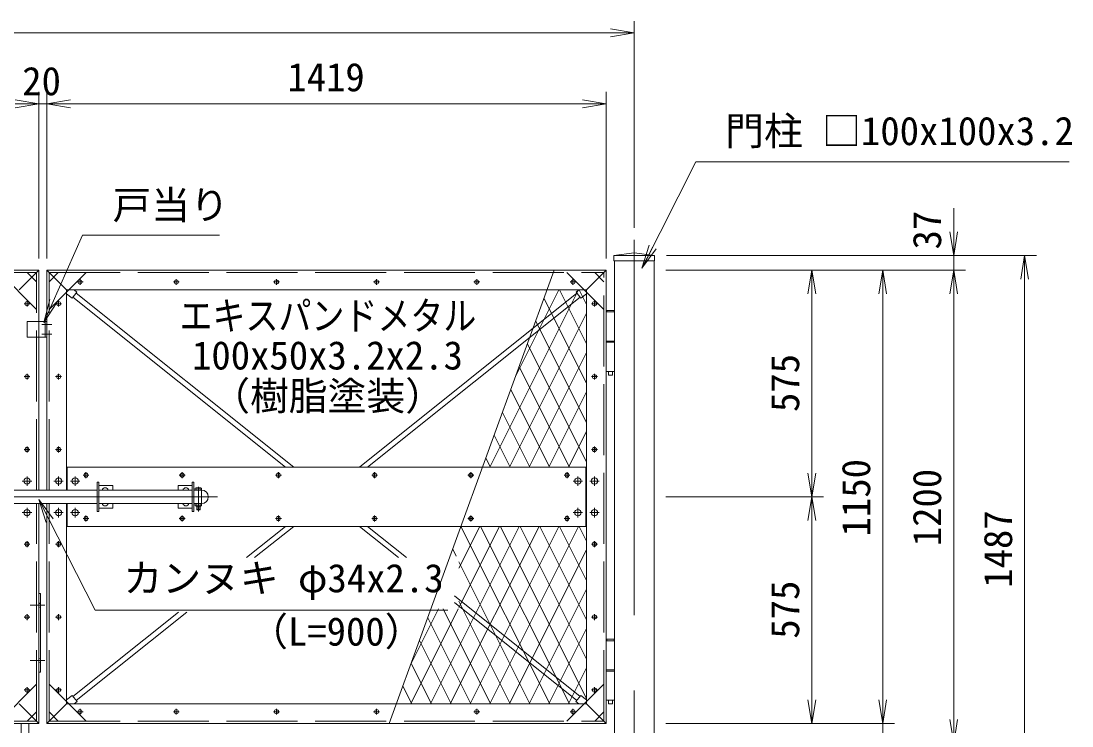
# Model space of a CAD drawing. Units: millimetres, scale not verified. Extents: x -6300 to 6300, y -4455 to 4455.
# Drawn here: x -2015 to 651, y -904 to 884 of the extents above; entities that cross this region are included whole.
import ezdxf
from ezdxf.enums import TextEntityAlignment as Align

# ---------------------------------------------------------------- set-up
doc = ezdxf.new("R2010")
doc.units = ezdxf.units.MM
doc.header["$LTSCALE"] = 30
doc.linetypes.add('DASHED', pattern=[7.5, 6, -1.5])
doc.linetypes.add('USER1', pattern=[50.8, 31.75, -6.35, 6.35, -6.35])
for name, color, linetype, lineweight in [('0-2_D-STR1', 1, 'Continuous', 18), ('0-3_D-STR3', 3, 'Continuous', 13), ('0-4_D-BMK', 2, 'USER1', 13), ('0-5_D-STR-DIM', 7, 'Continuous', 9), ('0-7_0', 7, 'Continuous', 9), ('0-8_D-STR-TXT', 7, 'Continuous', 9), ('0-B_D-STR2', 7, 'Continuous', 9), ('0-C_Defpoints', 8, 'Continuous', 18)]:
    doc.layers.add(name, color=color, linetype=linetype, lineweight=lineweight)
doc.styles.add('ＭＳ ゴシック', font='')
doc.styles.get('ＭＳ ゴシック').set_extended_font_data('MS Gothic')

# ---------------------------------------------------------------- blocks, each defined once
blk = doc.blocks.new('_Open')
at = {"layer": '0-7_0'}
blk.add_line((-30, 5), (0, 0), dxfattribs=at)
blk.add_lwpolyline([(-30, -5), (0, 0), (-30, 0)], dxfattribs=at)

msp = doc.modelspace()

# ---------------------------------------------------------------- linework, layer by layer
at = {"layer": '0-2_D-STR1'}
for p, q in [((-511.01, 289.04), (-407.81, 289.04)), ((-511.01, 289.04), (-511.01, 276.04)), ((-511.01, 276.04), (-407.81, 276.04)), ((-409.41, 276.04), (-409.41, -1197.96)), ((-407.81, 289.04), (-407.81, 276.04)), ((-1969.41, 252.04), (-3388.41, 252.04)), ((-1969.41, 252.04), (-2019.41, 202.04)), ((-1969.41, -305.96), (-1969.41, 252.04)), ((-1949.41, -305.96), (-1949.41, 252.04)), ((-1949.41, 252.04), (-530.41, 252.04)), ((-1949.41, 252.04), (-1899.41, 202.04)), ((-530.41, 252.04), (-580.41, 202.04)), ((-530.41, -897.96), (-530.41, 252.04)), ((-1899.41, -305.96), (-1899.41, 202.04)), ((-1899.41, 202.04), (-580.41, 202.04)), ((-580.41, -847.96), (-580.41, 202.04)), ((-1899.41, -247.96), (-580.41, -247.96)), ((-1897.41, -247.96), (-1897.41, -305.96)), ((-582.41, -247.96), (-582.41, -397.96)), ((-1969.41, -897.96), (-1969.41, -339.96)), ((-1949.41, -897.96), (-1949.41, -339.96)), ((-1899.41, -847.96), (-1899.41, -339.96)), ((-1897.41, -339.96), (-1897.41, -397.96)), ((-1899.41, -397.96), (-580.41, -397.96)), ((-2019.41, -847.96), (-1969.41, -897.96)), ((-1899.41, -847.96), (-1949.41, -897.96)), ((-1899.41, -847.96), (-580.41, -847.96)), ((-580.41, -847.96), (-530.41, -897.96)), ((-1969.41, -897.96), (-3388.41, -897.96)), ((-1949.41, -897.96), (-530.41, -897.96))]:
    msp.add_line(p, q, dxfattribs=at)
at = {"layer": '0-2_D-STR1', "linetype": 'DASHED'}
for p, q in [((-1975.41, 246.04), (-3382.41, 246.04)), ((-1975.41, -305.96), (-1975.41, 246.04)), ((-1943.41, -305.96), (-1943.41, 246.04)), ((-1943.41, 246.04), (-536.41, 246.04)), ((-536.41, -891.96), (-536.41, 246.04)), ((-1975.41, -891.96), (-1975.41, -339.96)), ((-1943.41, -891.96), (-1943.41, -339.96)), ((-1975.41, -891.96), (-3382.41, -891.96)), ((-1943.41, -891.96), (-536.41, -891.96))]:
    msp.add_line(p, q, dxfattribs=at)
at = {"layer": '0-2_D-STR1'}
for points in [[(-511.01, 289.04), (-459.41, 296.04), (-407.81, 289.04)], [(-409.41, -1197.96), (-509.41, -1197.96), (-509.41, 276.04)]]:
    msp.add_lwpolyline(points, dxfattribs=at)
at = {"layer": '0-3_D-STR3', "linetype": 'DASHED'}
for p, q in [((-1975.41, 152.04), (-2069.41, 246.04)), ((-1975.41, 222.75), (-1998.7, 246.04)), ((-1943.41, 152.04), (-1849.41, 246.04)), ((-1943.41, 222.75), (-1920.12, 246.04)), ((-536.41, 152.04), (-630.41, 246.04)), ((-536.41, 222.75), (-559.7, 246.04)), ((-1999.41, 84.04), (-1999.41, 120.04)), ((-1997.41, 122.04), (-1969.41, 122.04)), ((-1969.41, 82.04), (-1997.41, 82.04)), ((-1975.41, -797.96), (-2069.41, -891.96)), ((-1943.41, -797.96), (-1849.41, -891.96)), ((-536.41, -797.96), (-630.41, -891.96)), ((-1975.41, -868.67), (-1998.7, -891.96)), ((-1943.41, -868.67), (-1920.12, -891.96)), ((-536.41, -868.67), (-559.7, -891.96))]:
    msp.add_line(p, q, dxfattribs=at)
at = {"layer": '0-3_D-STR3'}
for p, q in [((-1879.75, 202.04), (-1872.71, 196.4)), ((-1874.9, 193.67), (-1323.2, -247.96)), ((-604.93, 193.67), (-1156.62, -247.96)), ((-600.07, 202.04), (-607.11, 196.4)), ((-1883.02, 183.52), (-1344, -247.96)), ((-596.8, 183.52), (-1135.82, -247.96)), ((-530.41, 146.04), (-530.41, -4.96)), ((-530.41, 146.04), (-509.41, 146.04)), ((-509.41, 146.04), (-509.41, -4.96)), ((-1969.41, 122.04), (-1949.41, 122.04)), ((-1953.41, 122.04), (-1953.41, 82.04)), ((-1969.41, 82.04), (-1949.41, 82.04)), ((-530.41, 72.04), (-509.41, 72.04)), ((-530.41, 69.04), (-509.41, 69.04)), ((-530.41, -4.96), (-509.41, -4.96)), ((-1821.41, -285.46), (-1821.41, -360.46)), ((-1821.41, -285.46), (-1816.91, -285.46)), ((-1816.91, -285.46), (-1816.91, -360.46)), ((-1580.91, -285.46), (-1580.91, -360.46)), ((-1576.41, -285.46), (-1580.91, -285.46)), ((-1576.41, -285.46), (-1576.41, -360.46)), ((-1821.41, -305.96), (-2097.41, -305.96)), ((-1816.91, -294.46), (-1781.41, -294.46)), ((-1580.91, -305.96), (-1816.91, -305.96)), ((-1781.41, -294.46), (-1781.41, -305.96)), ((-1616.41, -294.46), (-1616.41, -305.96)), ((-1580.91, -294.46), (-1616.41, -294.46)), ((-1556.66, -305.96), (-1576.41, -305.96)), ((-1572.76, -301.26), (-1572.76, -305.96)), ((-1558.6, -300.46), (-1570.86, -300.46)), ((-1568.66, -301.26), (-1568.66, -305.96)), ((-1560.66, -301.26), (-1560.66, -305.96)), ((-1556.66, -305.96), (-1556.66, -339.96)), ((-1556.56, -301.26), (-1556.56, -305.96)), ((-1821.41, -339.96), (-2097.41, -339.96)), ((-1580.91, -339.96), (-1816.91, -339.96)), ((-1781.41, -339.96), (-1781.41, -351.46)), ((-1616.41, -339.96), (-1616.41, -351.46)), ((-1556.66, -339.96), (-1576.41, -339.96)), ((-1572.76, -339.96), (-1572.76, -345.66)), ((-1556.56, -345.66), (-1572.76, -345.66)), ((-1558.23, -346.46), (-1570.81, -346.46)), ((-1568.66, -339.96), (-1568.66, -345.66)), ((-1568.66, -346.46), (-1568.66, -355.16)), ((-1567.86, -346.46), (-1567.86, -355.96)), ((-1561.46, -346.46), (-1561.46, -355.96)), ((-1560.66, -339.96), (-1560.66, -345.66)), ((-1560.66, -346.46), (-1560.66, -355.16)), ((-1556.56, -339.96), (-1556.56, -345.66)), ((-1821.41, -360.46), (-1816.91, -360.46)), ((-1816.91, -351.46), (-1781.41, -351.46)), ((-1580.91, -351.46), (-1616.41, -351.46)), ((-1576.41, -360.46), (-1580.91, -360.46)), ((-1560.66, -355.16), (-1568.66, -355.16)), ((-1567.86, -355.96), (-1568.66, -355.16)), ((-1561.46, -355.96), (-1567.86, -355.96)), ((-1561.46, -355.96), (-1560.66, -355.16)), ((-1344, -397.96), (-1442.97, -477.19)), ((-1323.2, -397.96), (-1422.17, -477.19)), ((-1156.62, -397.96), (-1057.65, -477.19)), ((-1135.82, -397.96), (-1036.85, -477.19)), ((-915.57, -574.27), (-596.92, -829.35)), ((-1964.91, -591.96), (-1969.41, -593.99)), ((-1964.91, -603.96), (-1969.38, -601.96)), ((-915.57, -590.93), (-605.05, -839.5)), ((-1615.28, -615.12), (-1882.9, -829.35)), ((-1594.48, -615.12), (-1874.77, -839.5)), ((-530.41, -687.96), (-530.41, -838.96)), ((-530.41, -687.96), (-509.41, -687.96)), ((-509.41, -687.96), (-509.41, -838.96)), ((-1964.91, -731.96), (-1969.41, -733.99)), ((-1964.91, -743.96), (-1969.38, -741.96)), ((-1969.41, -767.96), (-1964.91, -767.96)), ((-530.41, -761.96), (-509.41, -761.96)), ((-530.41, -764.96), (-509.41, -764.96)), ((-1899.41, -838.08), (-1885.09, -826.61)), ((-580.41, -838.08), (-594.74, -826.61)), ((-530.41, -838.96), (-509.41, -838.96)), ((-2013.91, -897.96), (-2013.91, -1029.46)), ((-1994.91, -897.96), (-1994.91, -1029.46))]:
    msp.add_line(p, q, dxfattribs=at)
for points in [[(-1899.41, 192.16), (-1885.21, 180.79), (-1872.71, 196.4)], [(-580.41, 192.16), (-594.61, 180.79), (-607.11, 196.4)], [(-529.41, 146.04), (-529.41, 150.04), (-510.41, 150.04), (-510.41, 146.04)], [(-525.16, -4.96), (-525.16, -13.96), (-514.66, -13.96), (-514.66, -4.96)], [(-1969.41, -567.96), (-1964.91, -567.96), (-1964.91, -767.96)], [(-529.41, -687.96), (-529.41, -683.96), (-510.41, -683.96), (-510.41, -687.96)], [(-1879.75, -847.96), (-1872.59, -842.23), (-1885.09, -826.61)], [(-600.07, -847.96), (-607.24, -842.23), (-594.74, -826.61)], [(-525.16, -838.96), (-525.16, -847.96), (-514.66, -847.96), (-514.66, -838.96)]]:
    msp.add_lwpolyline(points, dxfattribs=at)
for centre, radius in [((-1864.91, 222.04), 5.25), ((-1620.91, 222.04), 5.25), ((-1366.91, 222.04), 5.25), ((-1112.91, 222.04), 5.25), ((-858.91, 222.04), 5.25), ((-614.91, 222.04), 5.25), ((-1999.41, 167.04), 5.25), ((-1919.41, 167.04), 5.25), ((-560.41, 167.04), 5.25), ((-1999.41, -17.96), 5.25), ((-1919.41, -17.96), 5.25), ((-560.41, -17.96), 5.25), ((-1999.41, -202.96), 5.25), ((-1919.41, -202.96), 5.25), ((-560.41, -202.96), 5.25), ((-1849.91, -267.96), 5.25), ((-1605.91, -267.96), 5.25), ((-1361.91, -267.96), 5.25), ((-1117.91, -267.96), 5.25), ((-873.91, -267.96), 5.25), ((-629.91, -267.96), 5.25), ((-1999.41, -282.96), 8), ((-1919.41, -282.96), 8), ((-1877.41, -282.96), 8), ((-602.41, -282.96), 8), ((-560.41, -282.96), 8), ((-1999.41, -362.96), 8), ((-1919.41, -362.96), 8), ((-1877.41, -362.96), 8), ((-1849.91, -377.96), 5.25), ((-1605.91, -377.96), 5.25), ((-1361.91, -377.96), 5.25), ((-1117.91, -377.96), 5.25), ((-873.91, -377.96), 5.25), ((-629.91, -377.96), 5.25), ((-602.41, -362.96), 8), ((-560.41, -362.96), 8), ((-1999.41, -442.96), 5.25), ((-1919.41, -442.96), 5.25), ((-560.41, -442.96), 5.25), ((-1999.41, -627.96), 5.25), ((-1919.41, -627.96), 5.25), ((-560.41, -627.96), 5.25), ((-1999.41, -812.96), 5.25), ((-1919.41, -812.96), 5.25), ((-560.41, -812.96), 5.25), ((-1864.91, -867.96), 5.25), ((-1620.91, -867.96), 5.25), ((-1366.91, -867.96), 5.25), ((-1112.91, -867.96), 5.25), ((-858.91, -867.96), 5.25), ((-614.91, -867.96), 5.25)]:
    msp.add_circle(centre, radius, dxfattribs=at)
at = {"layer": '0-3_D-STR3', "linetype": 'DASHED'}
for centre, start, end in [((-1997.41, 120.04), 90, 180), ((-1997.41, 84.04), 180, 270)]:
    msp.add_arc(centre, 2, start, end, dxfattribs=at)
at = {"layer": '0-3_D-STR3'}
for centre, radius, start, end in [((-1801.41, -307.96), 8, 14.47751, 165.52249), ((-1596.41, -307.96), 8, 14.47751, 165.52249), ((-1570.71, -303.48), 3.02, 47.18249, 132.81751), ((-1564.66, -310.86), 10.4, 67.38014, 112.61986), ((-1558.61, -303.49), 3.03, 47.363, 132.637), ((-1556.66, -322.96), 17, 270, 90), ((-1801.41, -337.96), 8, 194.47751, 345.52249), ((-1596.41, -337.96), 8, 194.47751, 345.52249), ((-1570.71, -343.44), 3.02, 227.28053, 312.71947), ((-1564.66, -336.06), 10.4, 247.38014, 292.61986), ((-1558.61, -343.53), 2.96, 226.1605, 313.8395)]:
    msp.add_arc(centre, radius, start, end, dxfattribs=at)
at = {"layer": '0-4_D-BMK'}
for p, q in [((-459.41, 329.04), (-459.41, -1237.96)), ((-1857.47, 222.04), (-1872.35, 222.04)), ((-1864.91, 229.48), (-1864.91, 214.6)), ((-1613.47, 222.04), (-1628.35, 222.04)), ((-1620.91, 229.48), (-1620.91, 214.6)), ((-1359.47, 222.04), (-1374.35, 222.04)), ((-1366.91, 229.48), (-1366.91, 214.6)), ((-1105.47, 222.04), (-1120.35, 222.04)), ((-1112.91, 229.48), (-1112.91, 214.6)), ((-851.47, 222.04), (-866.35, 222.04)), ((-858.91, 229.48), (-858.91, 214.6)), ((-607.47, 222.04), (-622.35, 222.04)), ((-614.91, 229.48), (-614.91, 214.6)), ((-2006.85, 167.04), (-1991.97, 167.04)), ((-1999.41, 174.48), (-1999.41, 159.6)), ((-1911.97, 167.04), (-1926.85, 167.04)), ((-1919.41, 174.48), (-1919.41, 159.6)), ((-552.97, 167.04), (-567.85, 167.04)), ((-560.41, 174.48), (-560.41, 159.6)), ((-1961.91, 114.04), (-1936.91, 114.04)), ((-1961.91, 90.04), (-1936.91, 90.04)), ((-2006.85, -17.96), (-1991.97, -17.96)), ((-1999.41, -10.52), (-1999.41, -25.4)), ((-1911.97, -17.96), (-1926.85, -17.96)), ((-1919.41, -10.52), (-1919.41, -25.4)), ((-552.97, -17.96), (-567.85, -17.96)), ((-560.41, -10.52), (-560.41, -25.4)), ((-2006.85, -202.96), (-1991.97, -202.96)), ((-1999.41, -195.52), (-1999.41, -210.4)), ((-1911.97, -202.96), (-1926.85, -202.96)), ((-1919.41, -195.52), (-1919.41, -210.4)), ((-552.97, -202.96), (-567.85, -202.96)), ((-560.41, -195.52), (-560.41, -210.4)), ((-1849.91, -260.52), (-1849.91, -275.4)), ((-1605.91, -260.52), (-1605.91, -275.4)), ((-1361.91, -260.52), (-1361.91, -275.4)), ((-1117.91, -260.52), (-1117.91, -275.4)), ((-873.91, -260.52), (-873.91, -275.4)), ((-629.91, -260.52), (-629.91, -275.4)), ((-1987.41, -282.96), (-2011.41, -282.96)), ((-1999.41, -270.96), (-1999.41, -294.96)), ((-1907.41, -282.96), (-1931.41, -282.96)), ((-1919.41, -270.96), (-1919.41, -294.96)), ((-1865.41, -282.96), (-1889.41, -282.96)), ((-1877.41, -270.96), (-1877.41, -294.96)), ((-1842.47, -267.96), (-1857.35, -267.96)), ((-1598.47, -267.96), (-1613.35, -267.96)), ((-1354.47, -267.96), (-1369.35, -267.96)), ((-1110.47, -267.96), (-1125.35, -267.96)), ((-866.47, -267.96), (-881.35, -267.96)), ((-622.47, -267.96), (-637.35, -267.96)), ((-590.41, -282.96), (-614.41, -282.96)), ((-602.41, -270.96), (-602.41, -294.96)), ((-548.41, -282.96), (-572.41, -282.96)), ((-560.41, -270.96), (-560.41, -294.96)), ((-1564.66, -297.22), (-1564.66, -360.12)), ((-1516.46, -322.96), (-2446.46, -322.96)), ((-1987.41, -362.96), (-2011.41, -362.96)), ((-1999.41, -350.96), (-1999.41, -374.96)), ((-1907.41, -362.96), (-1931.41, -362.96)), ((-1919.41, -350.96), (-1919.41, -374.96)), ((-1865.41, -362.96), (-1889.41, -362.96)), ((-1877.41, -350.96), (-1877.41, -374.96)), ((-1849.91, -370.52), (-1849.91, -385.4)), ((-1606.31, -370.52), (-1605.91, -385.4)), ((-1361.91, -370.52), (-1361.91, -385.4)), ((-1117.91, -370.52), (-1117.91, -385.4)), ((-873.91, -370.52), (-873.91, -385.4)), ((-629.91, -370.52), (-629.91, -385.4)), ((-590.41, -362.96), (-614.41, -362.96)), ((-602.41, -350.96), (-602.41, -374.96)), ((-548.41, -362.96), (-572.41, -362.96)), ((-560.41, -350.96), (-560.41, -374.96)), ((-1842.47, -377.96), (-1857.35, -377.96)), ((-1598.47, -377.96), (-1613.35, -377.96)), ((-1354.47, -377.96), (-1369.35, -377.96)), ((-1110.47, -377.96), (-1125.35, -377.96)), ((-866.47, -377.96), (-881.35, -377.96)), ((-622.47, -377.96), (-637.35, -377.96)), ((-2006.85, -442.96), (-1991.97, -442.96)), ((-1999.41, -435.52), (-1999.41, -450.4)), ((-1911.97, -442.96), (-1926.85, -442.96)), ((-1919.41, -435.52), (-1919.41, -450.4)), ((-552.97, -442.96), (-567.85, -442.96)), ((-560.41, -435.52), (-560.41, -450.4)), ((-1991.59, -597.96), (-1953.85, -597.96)), ((-2006.85, -627.96), (-1991.97, -627.96)), ((-1999.41, -620.52), (-1999.41, -635.4)), ((-1911.97, -627.96), (-1926.85, -627.96)), ((-1919.41, -620.52), (-1919.41, -635.4)), ((-552.97, -627.96), (-567.85, -627.96)), ((-560.41, -620.52), (-560.41, -635.4)), ((-1991.59, -737.96), (-1953.85, -737.96)), ((-2006.85, -812.96), (-1991.97, -812.96)), ((-1999.41, -805.52), (-1999.41, -820.4)), ((-1911.97, -812.96), (-1926.85, -812.96)), ((-1919.41, -805.52), (-1919.41, -820.4)), ((-552.97, -812.96), (-567.85, -812.96)), ((-560.41, -805.52), (-560.41, -820.4)), ((-1857.47, -867.96), (-1872.35, -867.96)), ((-1864.91, -860.52), (-1864.91, -875.4)), ((-1613.47, -867.96), (-1628.35, -867.96)), ((-1620.91, -860.52), (-1620.91, -875.4)), ((-1359.47, -867.96), (-1374.35, -867.96)), ((-1366.91, -860.52), (-1366.91, -875.4)), ((-1105.47, -867.96), (-1120.35, -867.96)), ((-1112.91, -860.52), (-1112.91, -875.4)), ((-851.47, -867.96), (-866.35, -867.96)), ((-858.91, -860.52), (-858.91, -875.4)), ((-607.47, -867.96), (-622.35, -867.96)), ((-614.91, -860.52), (-614.91, -875.4))]:
    msp.add_line(p, q, dxfattribs=at)
at = {"layer": '0-5_D-STR-DIM'}
for p, q in [((-459.41, 359.04), (-459.41, 884.08)), ((-519.41, 854.08), (-3399.41, 854.08)), ((-1969.41, 282.04), (-1969.41, 704.08)), ((-1969.41, 282.04), (-1969.41, 704.08)), ((-1949.41, 282.04), (-1949.41, 704.08)), ((-1949.41, 282.04), (-1949.41, 704.08)), ((-530.41, 282.04), (-530.41, 704.08)), ((-1969.41, 674.08), (-1949.41, 674.08)), ((-1889.41, 674.08), (-1829.41, 674.08)), ((-1889.41, 674.08), (-590.41, 674.08)), ((350.59, 349.04), (350.59, 409.04)), ((-377.81, 289.04), (380.59, 289.04)), ((-357.81, 289.04), (560.59, 289.04)), ((350.59, 252.04), (350.59, 289.04)), ((-379.41, 252.04), (20.59, 252.04)), ((-379.41, 252.04), (200.59, 252.04)), ((-379.41, 252.04), (380.59, 252.04)), ((-359.41, 252.04), (380.59, 252.04)), ((530.59, 229.04), (530.59, -1137.96)), ((-9.41, 192.04), (-9.41, -262.96)), ((170.59, 192.04), (170.59, -837.96)), ((350.59, 192.04), (350.59, -887.96)), ((350.59, 192.04), (350.59, 132.04)), ((-379.41, -322.96), (20.59, -322.96)), ((-359.41, -322.96), (20.59, -322.96)), ((-9.41, -382.96), (-9.41, -837.96)), ((170.59, -837.96), (170.59, -777.96)), ((-379.41, -897.96), (20.59, -897.96)), ((-379.41, -897.96), (200.59, -897.96)), ((-379.41, -897.96), (200.59, -897.96)), ((170.59, -897.96), (170.59, -947.96))]:
    msp.add_line(p, q, dxfattribs=at)
at = {"layer": '0-8_D-STR-TXT'}
for points in [[(643.04, 527.19), (-303.27, 527.19), (-438.96, 259.07)], [(-1511.52, 340.55), (-1858.97, 340.55), (-1956.16, 120.93)], [(-932.08, -610.22), (-1826.61, -610.22), (-1968.66, -331.59)]]:
    msp.add_lwpolyline(points, dxfattribs=at)
at = {"layer": '0-B_D-STR2'}
for p, q in [((-825.99, -247.96), (-600.99, 202.04)), ((-759.12, -14.22), (-650.99, 202.04)), ((-580.41, 64.82), (-649.02, 202.04)), ((-580.41, 164.81), (-599.02, 202.04)), ((-580.41, -35.18), (-688.25, 180.5)), ((-775.98, -247.96), (-580.41, 143.18)), ((-580.41, -135.17), (-709.31, 122.63)), ((-580.41, -235.16), (-730.37, 64.76)), ((-725.98, -247.96), (-580.41, 43.17)), ((-624.01, -247.96), (-751.44, 6.89)), ((-674.01, -247.96), (-772.5, -50.98)), ((-675.97, -247.96), (-580.41, -56.85)), ((-724, -247.96), (-793.56, -108.84)), ((-625.96, -247.96), (-580.41, -156.86)), ((-774, -247.96), (-814.63, -166.71)), ((-824, -247.96), (-835.69, -224.58)), ((-975.97, -847.96), (-750.97, -397.96)), ((-925.96, -847.96), (-700.96, -397.96)), ((-904, -504), (-850.98, -397.96)), ((-904, -604.01), (-800.98, -397.96)), ((-673.99, -847.96), (-898.88, -398.19)), ((-875.96, -847.96), (-650.96, -397.96)), ((-623.99, -847.96), (-848.99, -397.96)), ((-825.95, -847.96), (-600.95, -397.96)), ((-580.41, -835.13), (-798.99, -397.96)), ((-580.41, -735.14), (-749, -397.96)), ((-580.41, -635.14), (-699, -397.96)), ((-580.41, -535.15), (-649, -397.96)), ((-580.41, -435.15), (-599.01, -397.96)), ((-911.35, -473.24), (-919.94, -456.06)), ((-775.95, -847.96), (-580.41, -456.89)), ((-723.99, -847.96), (-904, -487.93)), ((-725.94, -847.96), (-580.41, -556.9)), ((-1026.72, -749.44), (-955.72, -607.44)), ((-1025.98, -847.96), (-905.72, -607.44)), ((-823.98, -847.96), (-944.24, -607.44)), ((-773.98, -847.96), (-904, -587.93)), ((-873.98, -847.96), (-983.13, -629.67)), ((-675.94, -847.96), (-580.41, -656.92)), ((-923.97, -847.96), (-1004.19, -687.54)), ((-973.97, -847.96), (-1025.25, -745.4)), ((-625.93, -847.96), (-580.41, -756.93)), ((-1023.97, -847.96), (-1046.31, -803.27))]:
    msp.add_line(p, q, dxfattribs=at)
at = {"layer": '0-C_Defpoints'}
msp.add_line((-1080.78, -897.96), (-662.21, 252.04), dxfattribs=at)

# ---------------------------------------------------------------- block references
at = {"layer": '0-5_D-STR-DIM', "xscale": 2, "yscale": 2}
for p in [(-459.41, 854.08), (-1969.41, 674.08), (-1969.41, 674.08), (-530.41, 674.08)]:
    msp.add_blockref('_Open', p, dxfattribs=at)
for p, rotation in [((-1949.41, 674.08), 180), ((-1949.41, 674.08), 180), ((350.59, 289.04), 270), ((530.59, 289.04), 90), ((-9.41, 252.04), 90), ((170.59, 252.04), 90), ((350.59, 252.04), 90), ((350.59, 252.04), 90), ((-9.41, -322.96), 270), ((-9.41, -322.96), 90), ((-9.41, -897.96), 270), ((170.59, -897.96), 270), ((170.59, -897.96), 270), ((350.59, -947.96), 270)]:
    msp.add_blockref('_Open', p, dxfattribs=dict(at, rotation=rotation))
at = {"layer": '0-8_D-STR-TXT', "xscale": 2, "yscale": 2}
for p, rotation in [((-439.86, 257.28), 243.15762), ((-1956.97, 119.1), 246.12873), ((-1969.57, -329.81), 117.01391)]:
    msp.add_blockref('_Open', p, dxfattribs=dict(at, rotation=rotation))

# ---------------------------------------------------------------- texts
at = {"layer": '0-5_D-STR-DIM', "style": 'ＭＳ ゴシック'}
for s, p in [('1419', (-1339.29, 684.2)), ('20', (-2011.54, 674.15))]:
    msp.add_text(s, height=72.14, dxfattribs=at).set_placement(p, align=Align.BOTTOM_LEFT)
for s, p in [('37', (340.47, 304.6)), ('575', (-19.53, -107.8)), ('1150', (160.47, -423.31)), ('1200', (340.47, -448.31)), ('1487', (520.47, -553.46)), ('575', (-19.53, -682.8))]:
    msp.add_text(s, height=72.14, rotation=90, dxfattribs=at).set_placement(p, align=Align.BOTTOM_LEFT)
at = {"layer": '0-8_D-STR-TXT', "style": 'ＭＳ ゴシック'}
for s, p in [('門柱 □100x100x3.2', (-228.79, 547.59)), ('戸当り', (-1782.58, 359.81)), ('100x50x3.2x2.3', (-1581.03, -21.6)), ('（樹脂塗装）', (-1532.3, -124.78)), ('カンヌキ φ34x2.3', (-1754.8, -586.77)), ('（L=900）', (-1436.1, -722.12))]:
    msp.add_text(s, height=72.14, dxfattribs=at).set_placement(p, align=Align.BOTTOM_LEFT)
at = {"layer": '0-8_D-STR-TXT', "style": 'ＭＳ ゴシック', "width": 0.85}
msp.add_text('エキスパンドメタル', height=72.14, dxfattribs=at).set_placement((-1612.7, 78.8), align=Align.BOTTOM_LEFT)

doc.saveas('drawing.dxf')
